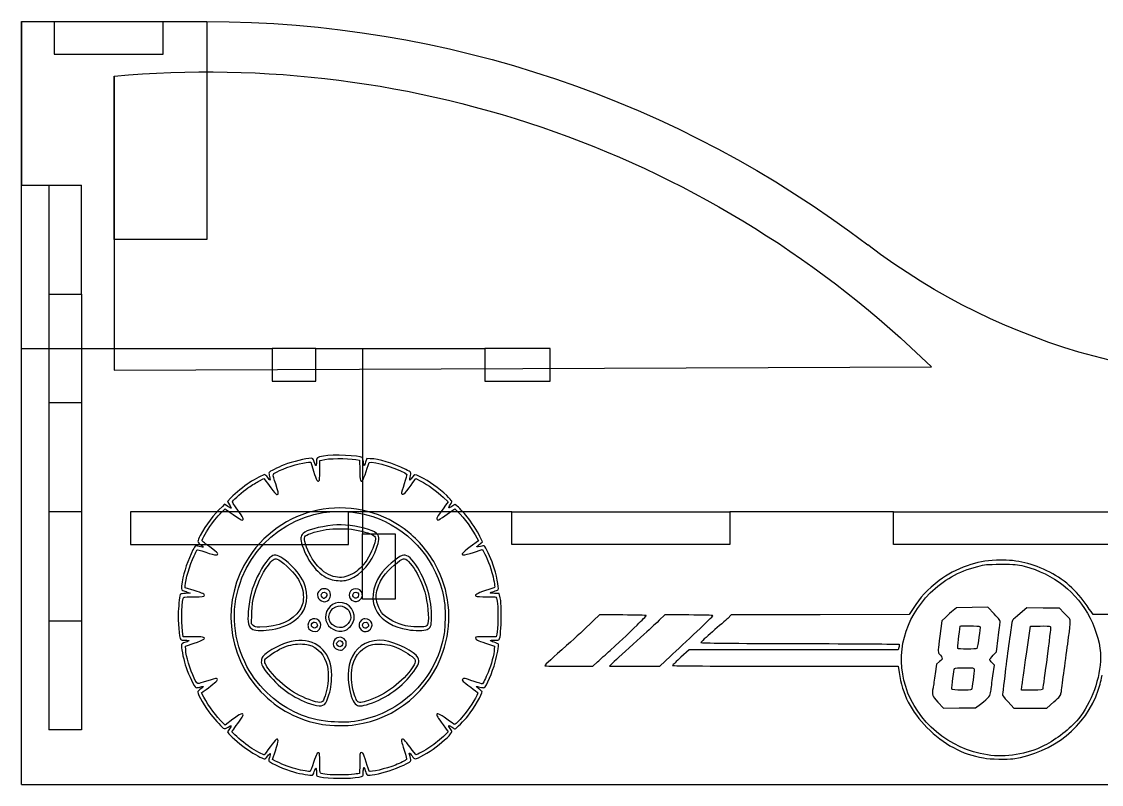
# Model space of a CAD drawing. Header units: millimetres. Extents: x -313 to 410, y -254 to 191.
# Drawn here: x -18.5 to 80.6, y -253.6 to -183.6 of the extents above; entities that cross this region are included whole.
import ezdxf

# ---------------------------------------------------------------- set-up
doc = ezdxf.new("R2010")
doc.units = ezdxf.units.MM
doc.header["$MEASUREMENT"] = 0
doc.layers.add('CamaLista v1_Sketch1', color=7, linetype='Continuous')

msp = doc.modelspace()

# ---------------------------------------------------------------- linework, layer by layer
at = {"layer": 'CamaLista v1_Sketch1'}
for p, q in [((-18.53, -253.609), (-18.53, -183.62, -1.222)), ((-18.53, -183.62, -1.222), (-1.53, -183.62, -1.222)), ((-18.53, -183.62, -1.222), (-15.53, -183.62, -1.222)), ((-18.53, -183.62, -1.222), (-18.53, -198.617, -0.96)), ((-15.53, -183.62, -1.222), (-15.53, -186.619, -1.169)), ((-5.53, -186.619, -1.169), (-5.53, -183.62, -1.222)), ((-1.53, -183.62, -1.222), (-1.53, -203.617, -0.873)), ((-15.53, -186.619, -1.169), (-5.53, -186.619, -1.169)), ((-10.03, -188.619, -1.134), (-10.03, -215.615, -0.663)), ((-10.03, -203.617, -0.873), (-10.03, -188.619, -1.134)), ((-18.53, -198.617, -0.96), (-16.03, -198.617, -0.96)), ((-16.03, -198.617, -0.96), (-16.03, -208.616, -0.785)), ((-16.03, -198.617, -0.96), (-13.03, -198.617, -0.96)), ((-13.03, -208.616, -0.785), (-13.03, -198.617, -0.96)), ((-1.53, -203.617, -0.873), (-10.03, -203.617, -0.873)), ((-16.03, -208.616, -0.785), (-16.03, -218.614, -0.611)), ((-16.03, -208.616, -0.785), (-13.03, -208.616, -0.785)), ((-13.03, -208.616, -0.785), (-13.03, -218.614, -0.611)), ((-18.53, -253.609), (-18.53, -213.609)), ((-18.53, -213.609), (1.47, -213.609)), ((1.47, -213.609), (4.47, -213.609)), ((8.47, -213.609), (4.47, -213.609)), ((4.47, -213.609), (4.47, -216.609)), ((8.47, -213.609), (12.745, -213.609)), ((8.47, -213.609), (23.982, -213.609)), ((8.47, -216.609), (8.47, -213.609)), ((12.745, -213.609), (12.745, -230.609)), ((23.982, -213.609), (23.982, -216.609)), ((29.982, -213.609), (23.982, -213.609)), ((29.982, -216.609), (29.982, -213.609)), ((-10.03, -215.615, -0.663), (64.97, -215.306, -0.669)), ((4.47, -216.609), (8.47, -216.609)), ((23.982, -216.609), (29.982, -216.609)), ((-16.03, -218.614, -0.611), (-16.03, -228.613, -0.436)), ((-13.03, -218.614, -0.611), (-16.03, -218.614, -0.611)), ((-13.03, -218.614, -0.611), (-13.03, -228.613, -0.436)), ((8.832, -223.902), (9.023, -223.846)), ((8.832, -224.795), (8.832, -223.902)), ((12.135, -223.809), (12.471, -223.871)), ((12.471, -223.871), (12.497, -224.785)), ((13.142, -223.716), (13.039, -224.037)), ((13.462, -223.727), (13.142, -223.716)), ((7.784, -224.052), (8, -224.052)), ((8, -224.052), (8.264, -224.878)), ((3.189, -225.817), (3.69, -225.539)), ((3.69, -225.539), (3.809, -225.688)), ((17.561, -225.652), (17.638, -225.528)), ((17.638, -225.528), (18.097, -225.776)), ((0.681, -227.32), (0.35, -227.66)), ((0.35, -227.66), (0.541, -227.949)), ((20.147, -227.252), (20.611, -227.691)), ((20.611, -227.691), (20.384, -228.001)), ((-13.03, -228.613, -0.436), (-16.03, -228.613, -0.436)), ((-16.03, -228.613, -0.436), (-16.03, -238.611, -0.262)), ((-13.03, -228.613, -0.436), (-13.03, -238.611, -0.262)), ((11.47, -228.613, -0.436), (-8.53, -228.613, -0.436)), ((-8.53, -228.613, -0.436), (-8.53, -231.612, -0.384)), ((0.097, -227.908), (-0.109, -228.109)), ((0.397, -228.099), (0.097, -227.908)), ((11.47, -231.612, -0.384), (11.47, -228.613, -0.436)), ((26.47, -228.613, -0.436), (11.47, -228.613, -0.436)), ((21.231, -227.924), (20.952, -228.104)), ((21.03, -228.455), (21.226, -228.321)), ((21.226, -228.321), (21.484, -228.574)), ((21.365, -228.022), (21.231, -227.924)), ((26.47, -228.613, -0.436), (46.47, -228.613, -0.436)), ((26.47, -231.612, -0.384), (26.47, -228.613, -0.436)), ((61.47, -228.613, -0.436), (46.47, -228.613, -0.436)), ((46.47, -228.613, -0.436), (46.47, -231.612, -0.384)), ((61.47, -231.612, -0.384), (61.47, -228.613, -0.436)), ((61.47, -228.613, -0.436), (81.47, -228.613, -0.436)), ((12.745, -230.609), (15.745, -230.609)), ((12.745, -236.609), (12.745, -230.609)), ((15.745, -230.609), (15.745, -236.609)), ((23.771, -231.341), (23.533, -230.861)), ((-8.53, -231.612, -0.384), (11.47, -231.612, -0.384)), ((23.383, -231.263), (22.635, -231.816)), ((23.249, -231), (23.383, -231.263)), ((23.616, -231.48), (23.771, -231.341)), ((46.47, -231.612, -0.384), (26.47, -231.612, -0.384)), ((81.47, -231.612, -0.384), (61.47, -231.612, -0.384)), ((22.95, -232.322), (23.724, -232.064)), ((23.724, -232.064), (23.812, -232.177)), ((-3.506, -235.558), (-3.506, -235.378)), ((-2.685, -235.816), (-3.506, -235.558)), ((-3.067, -236.054), (-3.49, -236.08)), ((-3.325, -235.956), (-3.067, -236.054)), ((15.745, -236.609), (12.745, -236.609)), ((25.293, -236.08), (24.88, -236.08)), ((25.386, -236.482), (25.293, -236.08)), ((63.273, -237.475), (62.931, -238.03)), ((67.25, -237.411), (66.944, -237.66)), ((68.701, -237.375), (67.25, -237.411)), ((70.145, -237.347), (68.701, -237.375)), ((70.729, -237.973), (70.145, -237.347)), ((73.717, -237.418), (73.098, -237.93)), ((75.211, -237.425), (73.717, -237.418)), ((76.705, -237.432), (75.211, -237.425)), ((77.118, -237.866), (76.705, -237.432)), ((-16.03, -238.611, -0.262), (-16.03, -248.61, -0.087)), ((-16.03, -238.611, -0.262), (-13.03, -238.611, -0.262)), ((-13.03, -238.611, -0.262), (-13.03, -248.61, -0.087)), ((2.57, -238.862), (2.601, -237.948)), ((34.508, -238.065), (33.961, -238.585)), ((36.65, -238.065), (34.508, -238.065)), ((40.499, -238.065), (39.987, -238.549)), ((42.704, -238.065), (40.499, -238.065)), ((46.589, -238.065), (46.262, -238.379)), ((54.756, -238.051), (46.589, -238.065)), ((62.931, -238.03), (54.756, -238.051)), ((65.912, -238.599), (65.727, -240.022)), ((66.275, -238.258), (65.912, -238.599)), ((-3.697, -240.054), (-3.769, -239.554)), ((2.73, -239.017), (2.57, -238.862)), ((73.674, -241.658), (74.044, -239.097)), ((74.044, -239.097), (74.926, -239.076)), ((-2.814, -240.054), (-3.697, -240.054)), ((-3.48, -240.917), (-2.695, -240.653)), ((24.039, -240.648), (24.86, -240.917)), ((25.03, -240.054), (24.163, -240.054)), ((25.092, -239.812), (25.03, -240.054)), ((70.928, -241.445), (71.084, -240.164)), ((-3.47, -241.268), (-3.48, -240.917)), ((24.86, -240.917), (24.849, -241.195)), ((42.74, -241.267), (41.972, -241.95)), ((52.323, -241.267), (42.74, -241.267)), ((61.907, -241.267), (52.323, -241.267)), ((61.971, -241.039), (61.907, -241.267)), ((70.615, -241.765), (70.928, -241.445)), ((31.677, -242.761), (33.882, -242.761)), ((33.882, -242.761), (34.331, -242.356)), ((35.633, -242.541), (35.419, -242.761)), ((35.419, -242.761), (37.731, -242.761)), ((37.731, -242.761), (40.036, -242.761)), ((40.036, -242.761), (41.004, -241.85)), ((51.555, -242.761), (61.899, -242.761)), ((61.899, -242.761), (61.985, -243.352)), ((65.414, -242.583), (65.293, -243.473)), ((65.706, -242.327), (65.414, -242.583)), ((70.736, -242.661), (70.522, -242.441)), ((70.601, -243.65), (70.736, -242.661)), ((73.219, -244.967), (73.261, -244.597)), ((-2.019, -245.211), (-1.875, -245.098)), ((-1.802, -245.614), (-2.019, -245.211)), ((74.179, -244.967), (73.219, -244.967)), ((65.549, -246.055), (66.054, -246.603)), ((66.054, -246.603), (67.52, -246.596)), ((67.52, -246.596), (68.993, -246.596)), ((68.993, -246.596), (69.455, -246.24)), ((71.988, -246.034), (72.536, -246.603)), ((72.536, -246.603), (74.037, -246.603)), ((74.037, -246.603), (75.538, -246.603)), ((75.538, -246.603), (76.178, -246.048)), ((0.846, -247.638), (0.139, -248.159)), ((-13.03, -248.61, -0.087), (-16.03, -248.61, -0.087)), ((0.139, -248.159), (-0.063, -247.963)), ((0.546, -248.515), (0.361, -248.784)), ((0.758, -248.778), (0.934, -248.536)), ((20.374, -248.458), (20.611, -248.784)), ((0.361, -248.784), (0.495, -248.964)), ((0.913, -248.938), (0.758, -248.778)), ((20.611, -248.784), (20.358, -249.026)), ((4.506, -251.313), (4.764, -250.523)), ((4.774, -251.463), (4.506, -251.313)), ((-18.53, -253.609), (161.47, -253.609))]:
    msp.add_line(p, q, dxfattribs=at)
at = {"layer": 'CamaLista v1_Sketch1', "extrusion": (-1.2e-15, -0.017452, -0.999848)}
for centre, radius, start, end in [((-1.53, 283.57, 4.426), 100, 270, 307.3345), ((-1.452, 283.182, 4.426), 95, 264.81941, 314.36059), ((95.505, 156.353, 4.426), 60, 82.82675, 127.3345)]:
    msp.add_arc(centre, radius, start, end, dxfattribs=at)
at = {"layer": 'CamaLista v1_Sketch1'}
for points in [[(8.042, -223.691), (7.567, -223.691), (6.328, -223.99), (5.574, -224.289)], [(8.326, -224.026), (8.207, -223.711), (8.191, -223.691), (8.042, -223.691)], [(9.167, -223.479), (8.573, -223.572), (8.522, -223.618), (8.522, -224.026)], [(9.023, -223.846), (9.616, -223.68), (11.32, -223.66), (12.135, -223.809)], [(12.729, -223.608), (12.476, -223.422), (10.065, -223.334), (9.167, -223.479)], [(12.842, -224.016), (12.822, -223.789), (12.781, -223.644), (12.729, -223.608)], [(16.719, -224.708), (15.496, -224.114), (14.278, -223.747), (13.462, -223.727)], [(5.574, -224.289), (4.939, -224.537), (4.201, -224.909), (4.175, -224.991)], [(4.79, -226.045), (4.459, -225.048), (4.433, -225.152), (5.141, -224.821)], [(5.141, -224.821), (5.936, -224.455), (7.319, -224.052), (7.784, -224.052)], [(8.264, -224.878), (8.542, -225.735), (8.62, -225.869), (8.754, -225.755)], [(8.481, -224.362), (8.46, -224.362), (8.388, -224.212), (8.326, -224.026)], [(8.522, -224.026), (8.522, -224.212), (8.506, -224.362), (8.481, -224.362)], [(8.754, -225.755), (8.816, -225.704), (8.832, -225.528), (8.832, -224.795)], [(12.497, -224.785), (12.522, -225.766), (12.559, -225.905), (12.75, -225.735)], [(12.75, -225.735), (12.806, -225.683), (12.951, -225.317), (13.09, -224.888)], [(12.904, -224.362), (12.889, -224.362), (12.858, -224.207), (12.842, -224.016)], [(13.039, -224.037), (12.982, -224.217), (12.92, -224.362), (12.904, -224.362)], [(13.09, -224.888), (13.224, -224.47), (13.354, -224.104), (13.379, -224.073)], [(13.379, -224.073), (13.565, -223.846), (16.688, -224.837), (16.817, -225.167)], [(17.122, -225.435), (17.246, -224.961), (17.251, -224.966), (16.719, -224.708)], [(2.234, -226.411), (2.482, -226.236), (2.911, -225.967), (3.189, -225.817)], [(3.762, -225.188), (3.638, -225.188), (2.942, -225.554), (2.353, -225.936)], [(4.057, -225.451), (3.933, -225.281), (3.829, -225.188), (3.762, -225.188)], [(3.809, -225.688), (3.876, -225.766), (4.124, -226.091), (4.356, -226.411)], [(4.268, -225.688), (4.253, -225.704), (4.16, -225.595), (4.057, -225.451)], [(4.175, -224.991), (4.16, -225.028), (4.18, -225.198), (4.222, -225.363)], [(4.222, -225.363), (4.258, -225.528), (4.279, -225.678), (4.268, -225.688)], [(16.817, -225.167), (16.828, -225.198), (16.719, -225.59), (16.575, -226.034)], [(17.029, -226.385), (17.277, -226.05), (17.514, -225.719), (17.561, -225.652)], [(17.091, -225.704), (17.07, -225.704), (17.081, -225.58), (17.122, -225.435)], [(17.282, -225.487), (17.199, -225.606), (17.117, -225.704), (17.091, -225.704)], [(18.041, -225.379), (17.545, -225.136), (17.519, -225.141), (17.282, -225.487)], [(20.482, -227.113), (19.765, -226.427), (18.877, -225.792), (18.041, -225.379)], [(18.097, -225.776), (18.753, -226.122), (19.61, -226.741), (20.147, -227.252)], [(2.353, -225.936), (1.863, -226.251), (1.145, -226.85), (0.681, -227.32)], [(0.841, -227.624), (0.949, -227.459), (1.785, -226.731), (2.234, -226.411)], [(4.356, -226.411), (4.588, -226.731), (4.81, -227.005), (4.852, -227.02)], [(5.001, -226.974), (5.063, -226.912), (5.037, -226.788), (4.79, -226.045)], [(16.575, -226.034), (16.425, -226.478), (16.322, -226.876), (16.337, -226.917)], [(16.471, -226.994), (16.544, -226.994), (16.709, -226.819), (17.029, -226.385)], [(1.3, -228.435), (0.861, -227.831), (0.789, -227.702), (0.841, -227.624)], [(4.852, -227.02), (4.893, -227.036), (4.96, -227.015), (5.001, -226.974)], [(16.337, -226.917), (16.353, -226.958), (16.415, -226.994), (16.471, -226.994)], [(20.937, -227.619), (20.921, -227.567), (20.715, -227.34), (20.482, -227.113)], [(20.808, -227.949), (20.911, -227.8), (20.957, -227.681), (20.937, -227.619)], [(-0.109, -228.109), (-0.971, -228.935), (-1.575, -229.73), (-2.138, -230.778)], [(-0.914, -229.472), (-0.667, -229.142), (0.082, -228.337), (0.139, -228.337)], [(0.139, -228.337), (0.159, -228.337), (0.495, -228.569), (0.887, -228.858)], [(0.717, -228.264), (0.701, -228.275), (0.562, -228.197), (0.397, -228.099)], [(0.541, -227.949), (0.65, -228.109), (0.727, -228.254), (0.717, -228.264)], [(0.887, -228.858), (1.29, -229.147), (1.646, -229.369), (1.698, -229.359)], [(1.698, -229.359), (1.889, -229.322), (1.811, -229.142), (1.3, -228.435)], [(1.687, -234.66), (3.607, -229.895), (8.857, -227.438), (13.705, -229.039)], [(17.013, -230.505), (12.388, -226.736), (5.59, -227.784), (2.312, -232.776)], [(20.384, -228.001), (19.662, -228.971), (19.564, -229.121), (19.579, -229.23)], [(20.297, -228.982), (20.591, -228.765), (20.921, -228.533), (21.03, -228.455)], [(20.663, -228.233), (20.653, -228.207), (20.72, -228.078), (20.808, -227.949)], [(20.952, -228.104), (20.802, -228.202), (20.673, -228.264), (20.663, -228.233)], [(22.361, -229.059), (22.052, -228.682), (21.541, -228.146), (21.365, -228.022)], [(21.484, -228.574), (22.067, -229.142), (22.857, -230.226), (23.249, -231)], [(-1.973, -231.186), (-1.844, -230.85), (-1.353, -230.061), (-0.914, -229.472)], [(10.045, -229.828), (8.723, -229.973), (7.618, -230.277), (7.314, -230.582)], [(13.312, -230.221), (12.275, -229.89), (10.943, -229.73), (10.045, -229.828)], [(13.705, -229.039), (16.828, -230.066), (19.269, -232.693), (20.08, -235.899)], [(19.579, -229.23), (19.589, -229.292), (19.631, -229.348), (19.677, -229.359)], [(19.677, -229.359), (19.718, -229.364), (19.997, -229.199), (20.297, -228.982)], [(23.533, -230.861), (23.275, -230.334), (22.738, -229.513), (22.361, -229.059)], [(-2.138, -230.778), (-2.422, -231.31), (-2.417, -231.392), (-2.091, -231.614)], [(7.314, -230.582), (7.045, -230.845), (7.03, -231.062), (7.231, -231.676)], [(7.52, -231.547), (7.319, -230.907), (7.376, -230.794), (8.016, -230.577)], [(8.016, -230.577), (8.842, -230.293), (9.425, -230.19), (10.38, -230.159)], [(10.38, -230.159), (11.428, -230.128), (12.12, -230.205), (12.966, -230.458)], [(12.966, -230.458), (13.777, -230.696), (13.937, -230.804), (13.942, -231.103)], [(14.148, -230.721), (14.014, -230.505), (13.803, -230.376), (13.312, -230.221)], [(13.87, -232.363), (14.278, -231.434), (14.345, -231.041), (14.148, -230.721)], [(19.672, -233.886), (19.047, -232.595), (18.097, -231.392), (17.013, -230.505)], [(-2.561, -231.713), (-2.597, -231.728), (-2.706, -231.898), (-2.804, -232.095)], [(-2.241, -231.769), (-2.381, -231.723), (-2.525, -231.702), (-2.561, -231.713)], [(-2.091, -231.614), (-1.73, -231.852), (-1.782, -231.909), (-2.241, -231.769)], [(-1.255, -231.826), (-1.839, -231.398), (-1.999, -231.258), (-1.973, -231.186)], [(-0.693, -232.559), (-0.383, -232.528), (-0.481, -232.399), (-1.255, -231.826)], [(7.231, -231.676), (7.747, -233.246), (8.728, -234.423), (9.823, -234.784)], [(10.267, -234.577), (9.105, -234.34), (8.026, -233.148), (7.52, -231.547)], [(13.942, -231.103), (13.942, -231.454), (13.56, -232.373), (13.137, -233.024)], [(22.635, -231.816), (21.871, -232.378), (21.757, -232.523), (22.046, -232.559)], [(23.569, -231.774), (23.223, -231.852), (23.156, -231.831), (23.337, -231.707)], [(23.337, -231.707), (23.409, -231.656), (23.533, -231.558), (23.616, -231.48)], [(23.931, -231.723), (23.9, -231.713), (23.734, -231.733), (23.569, -231.774)], [(24.726, -233.411), (24.529, -232.848), (24.018, -231.759), (23.931, -231.723)], [(-2.804, -232.095), (-3.274, -233.024), (-3.63, -234.087), (-3.79, -235.016)], [(-3.506, -235.378), (-3.506, -234.882), (-3.083, -233.437), (-2.706, -232.647)], [(-2.706, -232.647), (-2.582, -232.394), (-2.463, -232.151), (-2.437, -232.12)], [(-2.437, -232.12), (-2.401, -232.069), (-2.21, -232.115), (-1.617, -232.311)], [(-1.617, -232.311), (-1.193, -232.456), (-0.78, -232.564), (-0.693, -232.559)], [(2.312, -232.776), (-0.228, -236.647), (0.237, -241.753), (3.437, -245.108)], [(4.526, -232.621), (4.191, -232.729), (3.592, -233.545), (3.102, -234.557)], [(5.92, -233.251), (5.172, -232.626), (4.888, -232.497), (4.526, -232.621)], [(11.18, -234.892), (12.249, -234.665), (13.286, -233.69), (13.87, -232.363)], [(16.378, -232.611), (15.955, -232.74), (14.835, -233.726), (14.407, -234.35)], [(17.638, -233.478), (17.106, -232.693), (16.802, -232.487), (16.378, -232.611)], [(22.046, -232.559), (22.119, -232.569), (22.527, -232.461), (22.95, -232.322)], [(23.812, -232.177), (24.018, -232.43), (24.39, -233.333), (24.622, -234.154)], [(2.756, -236.493), (3.029, -235.352), (3.494, -234.314), (4.113, -233.483)], [(4.113, -233.483), (4.475, -232.988), (4.666, -232.859), (4.914, -232.931)], [(4.914, -232.931), (5.275, -233.034), (6.312, -233.994), (6.731, -234.608)], [(7.355, -235.068), (7.076, -234.438), (6.555, -233.772), (5.92, -233.251)], [(13.137, -233.024), (12.76, -233.602), (12.311, -234.041), (11.846, -234.283)], [(14.499, -234.794), (14.861, -234.19), (15.842, -233.235), (16.409, -232.936)], [(16.409, -232.936), (16.673, -232.797), (16.967, -233.039), (17.494, -233.813)], [(17.494, -233.813), (17.824, -234.304), (18.288, -235.326), (18.469, -235.951)], [(19.094, -238.346), (19.14, -236.663), (18.619, -234.903), (17.638, -233.478)], [(25.195, -235.744), (25.304, -235.615), (25.04, -234.314), (24.726, -233.411)], [(64.859, -236.045), (66.033, -234.864), (67.442, -234.074), (69.206, -233.605)], [(68.224, -233.555), (67.264, -233.889), (66.424, -234.33), (65.684, -234.892)], [(70.928, -233.043), (69.846, -233.092), (69.213, -233.213), (68.224, -233.555)], [(69.206, -233.605), (69.861, -233.427), (70.031, -233.413), (71.341, -233.413)], [(75.538, -234.003), (73.952, -233.249), (72.571, -232.964), (70.928, -233.043)], [(71.341, -233.413), (72.65, -233.405), (72.82, -233.42), (73.482, -233.598)], [(73.482, -233.598), (76.193, -234.302), (78.299, -235.96), (79.515, -238.343)], [(1.945, -242.377), (0.779, -239.946), (0.686, -237.148), (1.687, -234.66)], [(3.102, -234.557), (2.596, -235.605), (2.363, -236.487), (2.271, -237.742)], [(6.731, -234.608), (7.113, -235.176), (7.288, -235.651), (7.319, -236.235)], [(9.823, -234.784), (10.194, -234.908), (10.865, -234.965), (11.18, -234.892)], [(11.846, -234.283), (11.232, -234.608), (10.798, -234.686), (10.267, -234.577)], [(14.407, -234.35), (13.601, -235.522), (13.488, -236.828), (14.102, -237.814)], [(14.014, -236.204), (14.061, -235.785), (14.267, -235.187), (14.499, -234.794)], [(20.136, -241.474), (20.999, -238.97), (20.833, -236.276), (19.672, -233.886)], [(24.622, -234.154), (24.767, -234.639), (24.922, -235.496), (24.88, -235.532)], [(79.252, -237.233), (78.334, -235.839), (77.032, -234.707), (75.538, -234.003)], [(-3.79, -235.016), (-3.903, -235.672), (-3.893, -235.749), (-3.728, -235.811)], [(-3.728, -235.811), (-3.645, -235.837), (-3.47, -235.904), (-3.325, -235.956)], [(-1.771, -236.312), (-1.715, -236.162), (-1.869, -236.08), (-2.685, -235.816)], [(6.86, -238.294), (7.691, -237.479), (7.882, -236.255), (7.355, -235.068)], [(9.244, -235.667), (9.007, -235.667), (8.955, -235.687), (8.801, -235.842)], [(9.663, -235.816), (9.534, -235.687), (9.472, -235.667), (9.244, -235.667)], [(9.544, -236.751), (9.859, -236.56), (9.916, -236.074), (9.663, -235.816)], [(12.135, -235.667), (11.841, -235.667), (11.655, -235.796), (11.567, -236.054)], [(12.708, -236.08), (12.626, -235.801), (12.44, -235.667), (12.135, -235.667)], [(24.039, -235.827), (23.218, -236.105), (23.012, -236.229), (23.182, -236.338)], [(24.88, -235.532), (24.87, -235.543), (24.488, -235.672), (24.039, -235.827)], [(24.808, -235.904), (24.989, -235.853), (25.164, -235.78), (25.195, -235.744)], [(65.684, -234.892), (64.596, -235.718), (63.906, -236.458), (63.273, -237.475)], [(-3.945, -236.142), (-4.001, -236.198), (-4.12, -237.076), (-4.156, -237.747)], [(-3.49, -236.08), (-3.723, -236.095), (-3.924, -236.121), (-3.945, -236.142)], [(-3.769, -239.554), (-3.903, -238.599), (-3.826, -236.544), (-3.645, -236.431)], [(-3.645, -236.431), (-3.614, -236.41), (-3.181, -236.389), (-2.69, -236.389)], [(-2.69, -236.389), (-1.942, -236.389), (-1.792, -236.379), (-1.771, -236.312)], [(2.601, -237.948), (2.622, -237.226), (2.658, -236.921), (2.756, -236.493)], [(7.319, -236.235), (7.355, -236.818), (7.267, -237.184), (6.999, -237.602)], [(8.801, -235.842), (8.661, -235.982), (8.625, -236.059), (8.625, -236.224)], [(8.625, -236.224), (8.625, -236.456), (8.759, -236.658), (8.986, -236.777)], [(8.992, -236.348), (8.899, -236.178), (9.038, -235.976), (9.244, -235.976)], [(8.986, -236.777), (9.188, -236.88), (9.343, -236.875), (9.544, -236.751)], [(9.11, -236.503), (9.079, -236.482), (9.028, -236.415), (8.992, -236.348)], [(9.399, -236.441), (9.291, -236.549), (9.203, -236.57), (9.11, -236.503)], [(9.244, -235.976), (9.492, -235.976), (9.585, -236.255), (9.399, -236.441)], [(11.567, -236.054), (11.402, -236.56), (11.924, -237.009), (12.393, -236.766)], [(11.934, -236.41), (11.836, -236.281), (11.836, -236.178), (11.944, -236.044)], [(12.28, -236.462), (12.12, -236.575), (12.058, -236.565), (11.934, -236.41)], [(11.944, -236.044), (12.006, -235.961), (12.249, -235.956), (12.331, -236.038)], [(12.331, -236.038), (12.435, -236.142), (12.404, -236.374), (12.28, -236.462)], [(12.393, -236.766), (12.502, -236.709), (12.61, -236.596), (12.672, -236.477)], [(12.672, -236.477), (12.755, -236.307), (12.76, -236.245), (12.708, -236.08)], [(14.654, -238.01), (14.231, -237.561), (13.947, -236.761), (14.014, -236.204)], [(18.469, -235.951), (18.727, -236.869), (18.877, -238.434), (18.748, -238.831)], [(20.08, -235.899), (20.297, -236.777), (20.358, -237.375), (20.327, -238.475)], [(23.182, -236.338), (23.223, -236.364), (23.657, -236.389), (24.142, -236.389)], [(24.142, -236.389), (25.164, -236.389), (25.04, -236.307), (25.149, -237.05)], [(24.473, -236.038), (24.473, -236.018), (24.622, -235.956), (24.808, -235.904)], [(24.88, -236.08), (24.658, -236.08), (24.473, -236.064), (24.473, -236.038)], [(25.479, -238.119), (25.479, -237.102), (25.464, -236.808), (25.386, -236.482)], [(62.597, -244.632), (61.643, -241.573), (62.469, -238.45), (64.859, -236.045)], [(-4.156, -237.747), (-4.203, -238.625), (-4.069, -240.184), (-3.929, -240.323)], [(2.271, -237.742), (2.188, -238.8), (2.291, -239.192), (2.694, -239.394)], [(6.999, -237.602), (6.359, -238.609), (5.105, -239.146), (3.344, -239.172)], [(10.551, -236.921), (9.761, -237.004), (9.188, -237.824), (9.394, -238.568)], [(10.23, -239.125), (9.451, -238.733), (9.492, -237.68), (10.303, -237.313)], [(10.303, -237.313), (10.581, -237.184), (10.829, -237.189), (11.103, -237.334)], [(11.877, -238.779), (12.306, -237.881), (11.547, -236.818), (10.551, -236.921)], [(11.103, -237.334), (11.536, -237.556), (11.743, -237.979), (11.65, -238.47)], [(25.149, -237.05), (25.221, -237.561), (25.18, -239.435), (25.092, -239.812)], [(66.944, -237.66), (66.78, -237.795), (66.481, -238.065), (66.275, -238.258)], [(79.807, -238.009), (79.764, -237.98), (79.515, -237.632), (79.252, -237.233)], [(4.459, -239.404), (5.388, -239.259), (6.312, -238.836), (6.86, -238.294)], [(8.862, -238.723), (8.584, -238.186), (7.747, -238.382), (7.747, -238.986)], [(8.145, -238.805), (8.259, -238.676), (8.45, -238.687), (8.542, -238.826)], [(8.61, -239.538), (8.868, -239.435), (9.002, -238.996), (8.862, -238.723)], [(9.394, -238.568), (9.601, -239.296), (10.37, -239.703), (11.134, -239.481)], [(11.65, -238.47), (11.609, -238.681), (11.294, -239.063), (11.082, -239.156)], [(11.134, -239.481), (11.371, -239.414), (11.743, -239.058), (11.877, -238.779)], [(12.62, -238.578), (12.471, -238.728), (12.445, -238.79), (12.445, -238.996)], [(12.982, -238.403), (12.837, -238.403), (12.755, -238.444), (12.62, -238.578)], [(12.837, -239.198), (12.646, -239.007), (12.832, -238.666), (13.09, -238.733)], [(13.328, -239.502), (13.87, -239.167), (13.627, -238.403), (12.982, -238.403)], [(13.09, -238.733), (13.163, -238.754), (13.25, -238.821), (13.281, -238.893)], [(14.102, -237.814), (14.608, -238.619), (15.594, -239.182), (16.905, -239.409)], [(16.704, -239.048), (15.914, -238.883), (15.078, -238.459), (14.654, -238.01)], [(18.681, -239.399), (19.011, -239.239), (19.078, -239.074), (19.094, -238.346)], [(20.327, -238.475), (20.312, -239.265), (20.276, -239.647), (20.193, -240.075)], [(25.299, -240.313), (25.412, -240.132), (25.479, -239.285), (25.479, -238.119)], [(33.961, -238.585), (33.007, -239.496), (32.516, -239.944), (31.463, -240.876)], [(38.791, -238.122), (38.791, -238.087), (37.824, -238.065), (36.65, -238.065)], [(37.952, -238.997), (38.414, -238.542), (38.791, -238.151), (38.791, -238.122)], [(39.987, -238.549), (39.702, -238.813), (39.439, -239.062), (39.396, -239.104)], [(44.91, -238.13), (44.91, -238.094), (43.985, -238.065), (42.704, -238.065)], [(43.437, -239.574), (44.248, -238.813), (44.91, -238.165), (44.91, -238.13)], [(46.262, -238.379), (46.084, -238.542), (45.458, -239.097), (44.874, -239.602)], [(71.276, -238.741), (71.305, -238.628), (71.163, -238.435), (70.729, -237.973)], [(71.084, -240.164), (71.17, -239.46), (71.255, -238.82), (71.276, -238.741)], [(72.415, -238.499), (72.386, -238.528), (72.315, -238.869), (72.265, -239.254)], [(73.098, -237.93), (72.756, -238.215), (72.45, -238.471), (72.415, -238.499)], [(77.63, -238.4), (77.573, -238.343), (77.345, -238.101), (77.118, -237.866)], [(77.466, -240.748), (77.722, -238.855), (77.744, -238.521), (77.63, -238.4)], [(79.515, -238.343), (80.127, -239.538), (80.483, -240.883), (80.483, -241.943)], [(92.044, -238.058), (85.349, -238.065), (79.842, -238.037), (79.807, -238.009)], [(2.694, -239.394), (2.911, -239.507), (3.773, -239.512), (4.459, -239.404)], [(3.344, -239.172), (2.9, -239.177), (2.885, -239.172), (2.73, -239.017)], [(7.747, -238.986), (7.747, -239.105), (7.784, -239.259), (7.83, -239.321)], [(7.83, -239.321), (7.99, -239.554), (8.336, -239.647), (8.61, -239.538)], [(8.15, -239.192), (8.037, -239.089), (8.031, -238.929), (8.145, -238.805)], [(8.522, -239.177), (8.398, -239.301), (8.279, -239.306), (8.15, -239.192)], [(8.542, -238.826), (8.651, -238.981), (8.646, -239.053), (8.522, -239.177)], [(11.082, -239.156), (10.845, -239.259), (10.458, -239.244), (10.23, -239.125)], [(12.445, -238.996), (12.445, -239.203), (12.471, -239.265), (12.62, -239.414)], [(12.62, -239.414), (12.76, -239.554), (12.837, -239.59), (12.992, -239.59)], [(13.281, -238.893), (13.4, -239.161), (13.044, -239.409), (12.837, -239.198)], [(12.992, -239.59), (13.106, -239.59), (13.255, -239.549), (13.328, -239.502)], [(17.762, -239.156), (17.406, -239.146), (16.931, -239.094), (16.704, -239.048)], [(16.905, -239.409), (17.524, -239.512), (18.454, -239.512), (18.681, -239.399)], [(18.748, -238.831), (18.645, -239.141), (18.51, -239.182), (17.762, -239.156)], [(35.483, -241.31), (36.821, -240.093), (37.12, -239.816), (37.952, -238.997)], [(39.396, -239.104), (39.361, -239.147), (38.542, -239.887), (37.582, -240.748)], [(41.004, -241.85), (41.538, -241.352), (42.633, -240.328), (43.437, -239.574)], [(44.874, -239.602), (44.284, -240.1), (43.807, -240.548), (43.807, -240.591)], [(67.371, -241.146), (67.349, -241.103), (67.513, -239.659), (67.605, -239.083)], [(67.605, -239.083), (67.612, -239.033), (69.377, -239.069), (69.412, -239.118)], [(69.412, -239.118), (69.469, -239.211), (69.22, -240.968), (69.121, -241.146)], [(72.265, -239.254), (72.208, -239.638), (72.073, -240.669), (71.952, -241.552)], [(74.926, -239.076), (75.41, -239.069), (75.837, -239.083), (75.865, -239.111)], [(75.865, -239.111), (75.915, -239.161), (75.865, -239.616), (75.574, -241.872)], [(-3.929, -240.323), (-3.898, -240.354), (-3.707, -240.38), (-3.511, -240.385)], [(-3.444, -240.55), (-3.826, -240.669), (-3.867, -240.705), (-3.867, -240.917)], [(-3.511, -240.385), (-3.31, -240.385), (-3.145, -240.405), (-3.145, -240.426)], [(-3.145, -240.426), (-3.145, -240.447), (-3.279, -240.504), (-3.444, -240.55)], [(-1.823, -240.127), (-1.906, -240.07), (-2.122, -240.054), (-2.814, -240.054)], [(-2.695, -240.653), (-2.262, -240.509), (-1.869, -240.349), (-1.818, -240.297)], [(-1.818, -240.297), (-1.73, -240.209), (-1.73, -240.199), (-1.823, -240.127)], [(9.11, -241.247), (7.985, -240.029), (6.018, -240.122), (4.062, -241.484)], [(5.342, -241.113), (5.92, -240.844), (6.431, -240.726), (7.02, -240.726)], [(7.02, -240.726), (7.293, -240.726), (7.634, -240.756), (7.778, -240.798)], [(10.148, -240.416), (9.931, -240.839), (10.22, -241.293), (10.721, -241.293)], [(11.077, -240.266), (10.778, -240.008), (10.323, -240.08), (10.148, -240.416)], [(10.38, -240.7), (10.38, -240.596), (10.566, -240.416), (10.674, -240.416)], [(10.483, -240.88), (10.427, -240.824), (10.38, -240.741), (10.38, -240.7)], [(10.674, -240.416), (10.793, -240.416), (10.948, -240.571), (10.948, -240.689)], [(10.948, -240.689), (10.948, -240.824), (10.803, -240.984), (10.68, -240.984)], [(11.258, -240.684), (11.258, -240.452), (11.237, -240.411), (11.077, -240.266)], [(11.082, -241.118), (11.237, -240.963), (11.258, -240.911), (11.258, -240.684)], [(14.732, -240.416), (13.488, -240.256), (12.326, -240.829), (11.826, -241.851)], [(11.841, -242.703), (12.12, -241.66), (12.77, -240.978), (13.689, -240.777)], [(13.689, -240.777), (14.133, -240.679), (14.959, -240.736), (15.465, -240.901)], [(17.829, -241.98), (17.571, -241.433), (15.826, -240.555), (14.732, -240.416)], [(20.193, -240.075), (19.724, -242.388), (18.392, -244.52), (16.549, -245.919)], [(24.163, -240.054), (23.275, -240.054), (23.131, -240.07), (23.131, -240.178)], [(23.131, -240.178), (23.136, -240.323), (23.275, -240.395), (24.039, -240.648)], [(24.473, -240.411), (24.473, -240.39), (24.648, -240.375), (24.865, -240.375)], [(24.839, -240.566), (24.638, -240.498), (24.473, -240.431), (24.473, -240.411)], [(25.231, -240.762), (25.216, -240.715), (25.035, -240.627), (24.839, -240.566)], [(24.865, -240.375), (25.139, -240.375), (25.273, -240.359), (25.299, -240.313)], [(24.932, -242.403), (25.118, -241.727), (25.273, -240.87), (25.231, -240.762)], [(37.582, -240.748), (36.622, -241.609), (35.746, -242.42), (35.633, -242.541)], [(43.807, -240.591), (43.807, -240.641), (46.66, -240.669), (52.878, -240.684)], [(52.878, -240.684), (57.866, -240.698), (61.971, -240.726), (61.992, -240.755)], [(61.992, -240.755), (62.013, -240.783), (62.006, -240.911), (61.971, -241.039)], [(65.727, -240.022), (65.563, -241.281), (65.556, -241.459), (65.649, -241.587)], [(77.103, -243.437), (77.203, -242.654), (77.367, -241.445), (77.466, -240.748)], [(-3.867, -240.917), (-3.867, -241.226), (-3.619, -242.331), (-3.434, -242.878)], [(-2.685, -243.874), (-3.067, -243.095), (-3.449, -241.82), (-3.47, -241.268)], [(4.062, -241.484), (3.618, -241.794), (3.504, -241.939), (3.473, -242.264)], [(3.845, -242.099), (3.953, -241.928), (4.846, -241.34), (5.342, -241.113)], [(7.778, -240.798), (8.656, -241.03), (9.291, -241.742), (9.534, -242.765)], [(9.926, -243.58), (9.921, -242.605), (9.652, -241.83), (9.11, -241.247)], [(10.68, -240.984), (10.628, -240.984), (10.54, -240.937), (10.483, -240.88)], [(10.721, -241.293), (10.865, -241.293), (10.948, -241.252), (11.082, -241.118)], [(12.13, -248.128), (15.816, -247.591), (18.913, -245.015), (20.136, -241.474)], [(15.465, -240.901), (15.991, -241.071), (16.58, -241.371), (17.101, -241.737)], [(17.101, -241.737), (17.695, -242.155), (17.726, -242.295), (17.37, -242.826)], [(24.849, -241.195), (24.829, -241.67), (24.571, -242.63), (24.282, -243.332)], [(31.463, -240.876), (30.29, -241.914), (29.471, -242.669), (29.471, -242.726)], [(34.331, -242.356), (34.573, -242.135), (35.092, -241.665), (35.483, -241.31)], [(65.649, -241.587), (66.04, -242.121), (66.033, -242.043), (65.706, -242.327)], [(68.246, -241.196), (67.783, -241.196), (67.385, -241.175), (67.371, -241.146)], [(69.121, -241.146), (69.107, -241.175), (68.708, -241.196), (68.246, -241.196)], [(70.309, -242.156), (70.309, -242.121), (70.451, -241.943), (70.615, -241.765)], [(71.952, -241.552), (71.839, -242.434), (71.689, -243.601), (71.625, -244.148)], [(73.261, -244.597), (73.29, -244.39), (73.475, -243.067), (73.674, -241.658)], [(4, -245.201), (3.071, -244.303), (2.482, -243.498), (1.945, -242.377)], [(3.473, -242.264), (3.442, -242.605), (3.571, -242.863), (4.088, -243.482)], [(4.088, -242.966), (3.783, -242.548), (3.711, -242.295), (3.845, -242.099)], [(11.826, -241.851), (11.325, -242.873), (11.289, -244.107), (11.727, -245.5)], [(11.841, -244.726), (11.722, -244.236), (11.722, -243.147), (11.841, -242.703)], [(17.463, -243.239), (17.937, -242.605), (18.01, -242.352), (17.829, -241.98)], [(23.931, -244.731), (24.096, -244.669), (24.689, -243.286), (24.932, -242.403)], [(29.471, -242.726), (29.471, -242.747), (30.467, -242.761), (31.677, -242.761)], [(41.21, -242.697), (41.21, -242.733), (45.102, -242.761), (51.555, -242.761)], [(41.972, -241.95), (41.552, -242.32), (41.21, -242.654), (41.21, -242.697)], [(70.522, -242.441), (70.401, -242.32), (70.309, -242.192), (70.309, -242.156)], [(75.574, -241.872), (75.389, -243.352), (75.211, -244.661), (75.175, -244.81)], [(80.483, -241.943), (80.476, -243.835), (79.643, -246.141), (78.441, -247.599)], [(-3.434, -242.878), (-3.191, -243.565), (-2.659, -244.69), (-2.551, -244.731)], [(8.155, -245.939), (6.54, -245.408), (5.11, -244.365), (4.088, -242.966)], [(4.088, -243.482), (5.27, -244.907), (6.684, -245.862), (8.274, -246.306)], [(9.534, -242.765), (9.699, -243.472), (9.616, -244.54), (9.317, -245.48)], [(9.585, -245.681), (9.838, -244.922), (9.926, -244.391), (9.926, -243.58)], [(17.37, -242.826), (16.42, -244.22), (14.943, -245.34), (13.297, -245.913)], [(13.374, -246.218), (14.969, -245.691), (16.43, -244.628), (17.463, -243.239)], [(24.282, -243.332), (24.07, -243.849), (23.791, -244.391), (23.74, -244.391)], [(61.985, -243.352), (62.284, -245.315), (63.109, -246.944), (64.546, -248.396)], [(65.293, -243.473), (65.229, -243.963), (65.144, -244.533), (65.108, -244.746)], [(66.823, -244.874), (66.823, -244.668), (67.043, -243.017), (67.079, -242.967)], [(67.079, -242.967), (67.1, -242.932), (67.513, -242.903), (68.004, -242.903)], [(68.004, -242.903), (68.801, -242.903), (68.886, -242.918), (68.886, -243.031)], [(68.886, -243.031), (68.886, -243.28), (68.68, -244.831), (68.637, -244.895)], [(70.416, -245.045), (70.444, -244.824), (70.522, -244.198), (70.601, -243.65)], [(76.869, -245.18), (76.89, -245.002), (76.997, -244.22), (77.103, -243.437)], [(80.269, -244.952), (80.419, -244.511), (80.582, -243.892), (80.632, -243.579)], [(-1.549, -244.133), (-2.499, -244.437), (-2.396, -244.463), (-2.685, -243.874)], [(-2.551, -244.731), (-2.504, -244.752), (-2.339, -244.726), (-2.179, -244.68)], [(-2.179, -244.68), (-1.849, -244.587), (-1.771, -244.613), (-1.957, -244.752)], [(-1.875, -245.098), (-1.797, -245.036), (-1.472, -244.798), (-1.162, -244.566)], [(-0.636, -243.895), (-0.682, -243.88), (-1.09, -243.983), (-1.549, -244.133)], [(-1.162, -244.566), (-0.594, -244.153), (-0.45, -243.967), (-0.636, -243.895)], [(12.269, -245.965), (12.156, -245.841), (12.022, -245.459), (11.841, -244.726)], [(21.943, -243.952), (21.85, -244.06), (21.928, -244.138), (22.681, -244.685)], [(23.007, -244.163), (22.103, -243.864), (22.026, -243.849), (21.943, -243.952)], [(22.681, -244.685), (23.017, -244.933), (23.306, -245.16), (23.321, -245.196)], [(23.74, -244.391), (23.714, -244.391), (23.383, -244.287), (23.007, -244.163)], [(23.192, -244.623), (23.203, -244.607), (23.358, -244.633), (23.533, -244.68)], [(23.43, -244.829), (23.291, -244.726), (23.182, -244.633), (23.192, -244.623)], [(23.533, -244.68), (23.714, -244.726), (23.889, -244.747), (23.931, -244.731)], [(70.095, -250.907), (66.602, -250.381), (63.607, -247.869), (62.597, -244.632)], [(71.625, -244.148), (71.561, -244.696), (71.497, -245.216), (71.476, -245.301)], [(-1.957, -244.752), (-2.308, -245.015), (-2.37, -245.077), (-2.37, -245.144)], [(-2.37, -245.144), (-2.37, -245.356), (-1.673, -246.543), (-1.152, -247.209)], [(-0.063, -247.963), (-0.62, -247.431), (-1.369, -246.419), (-1.802, -245.614)], [(3.437, -245.108), (4.986, -246.734), (6.865, -247.73), (9.084, -248.102)], [(9.343, -247.818), (7.324, -247.539), (5.481, -246.636), (4, -245.201)], [(9.317, -245.48), (9.105, -246.151), (8.966, -246.202), (8.155, -245.939)], [(9.115, -246.352), (9.306, -246.275), (9.456, -246.058), (9.585, -245.681)], [(11.727, -245.5), (11.857, -245.913), (11.929, -246.053), (12.084, -246.208)], [(23.321, -245.196), (23.373, -245.34), (22.723, -246.43), (22.15, -247.142)], [(22.423, -247.333), (22.981, -246.641), (23.781, -245.258), (23.719, -245.093)], [(23.719, -245.093), (23.703, -245.046), (23.574, -244.927), (23.43, -244.829)], [(65.108, -244.746), (64.994, -245.436), (65.001, -245.465), (65.549, -246.055)], [(68.637, -244.895), (68.566, -245.009), (66.823, -244.988), (66.823, -244.874)], [(69.455, -246.24), (70.273, -245.607), (70.366, -245.493), (70.416, -245.045)], [(71.476, -245.301), (71.454, -245.429), (71.568, -245.593), (71.988, -246.034)], [(72.443, -251.256), (76.164, -250.694), (79.124, -248.31), (80.269, -244.952)], [(75.175, -244.81), (75.147, -244.959), (75.125, -244.967), (74.179, -244.967)], [(76.178, -246.048), (76.762, -245.543), (76.819, -245.465), (76.869, -245.18)], [(8.274, -246.306), (8.641, -246.409), (8.94, -246.424), (9.115, -246.352)], [(16.549, -245.919), (15.119, -246.997), (13.457, -247.669), (11.696, -247.87)], [(12.084, -246.208), (12.259, -246.388), (12.3, -246.404), (12.553, -246.404)], [(13.297, -245.913), (12.667, -246.13), (12.435, -246.146), (12.269, -245.965)], [(12.553, -246.404), (12.729, -246.399), (13.039, -246.332), (13.374, -246.218)], [(-1.152, -247.209), (-0.739, -247.741), (-0.068, -248.453), (0.051, -248.494)], [(1.801, -247.24), (1.759, -247.034), (1.558, -247.121), (0.846, -247.638)], [(1.465, -247.808), (1.656, -247.545), (1.811, -247.292), (1.801, -247.24)], [(20.477, -247.617), (19.801, -247.116), (19.569, -247.018), (19.569, -247.235)], [(19.569, -247.235), (19.569, -247.333), (19.734, -247.581), (20.374, -248.458)], [(21.21, -248.107), (21.174, -248.107), (20.844, -247.885), (20.477, -247.617)], [(22.15, -247.142), (21.757, -247.632), (21.298, -248.107), (21.21, -248.107)], [(21.246, -248.52), (21.319, -248.52), (22.108, -247.72), (22.423, -247.333)], [(78.441, -247.599), (77.694, -248.51), (76.456, -249.47), (75.296, -250.054)], [(0.051, -248.494), (0.113, -248.51), (0.252, -248.458), (0.412, -248.36)], [(0.412, -248.36), (0.557, -248.267), (0.691, -248.205), (0.701, -248.221)], [(0.701, -248.221), (0.717, -248.236), (0.644, -248.371), (0.546, -248.515)], [(0.934, -248.536), (1.032, -248.396), (1.269, -248.071), (1.465, -247.808)], [(9.084, -248.102), (9.843, -248.231), (11.34, -248.242), (12.13, -248.128)], [(11.696, -247.87), (11.237, -247.921), (9.859, -247.89), (9.343, -247.818)], [(20.808, -248.494), (20.57, -248.154), (20.622, -248.112), (20.973, -248.365)], [(20.962, -248.778), (20.962, -248.747), (20.89, -248.618), (20.808, -248.494)], [(20.973, -248.365), (21.086, -248.453), (21.21, -248.52), (21.246, -248.52)], [(64.546, -248.396), (66.047, -249.918), (67.805, -250.857), (69.733, -251.185)], [(0.495, -248.964), (0.732, -249.274), (1.661, -250.064), (2.25, -250.451)], [(2.425, -250.188), (1.997, -249.899), (1.202, -249.248), (0.913, -248.938)], [(5.001, -249.609), (4.965, -249.315), (4.821, -249.429), (4.284, -250.157)], [(4.764, -250.523), (4.903, -250.09), (5.012, -249.677), (5.001, -249.609)], [(16.368, -249.475), (16.286, -249.527), (16.306, -249.625), (16.58, -250.461)], [(17.112, -250.198), (16.637, -249.542), (16.492, -249.398), (16.368, -249.475)], [(20.358, -249.026), (19.858, -249.506), (19.419, -249.868), (18.944, -250.182)], [(19.517, -250.167), (20.24, -249.62), (20.962, -248.928), (20.962, -248.778)], [(2.25, -250.451), (2.833, -250.838), (3.566, -251.236), (3.742, -251.267)], [(3.737, -250.895), (3.7, -250.936), (2.885, -250.497), (2.425, -250.188)], [(4.284, -250.157), (3.995, -250.549), (3.747, -250.879), (3.737, -250.895)], [(16.58, -250.461), (16.776, -251.065), (16.828, -251.277), (16.781, -251.328)], [(17.669, -250.895), (17.638, -250.895), (17.385, -250.58), (17.112, -250.198)], [(17.586, -251.256), (17.829, -251.256), (18.815, -250.699), (19.517, -250.167)], [(18.944, -250.182), (18.448, -250.513), (17.767, -250.895), (17.669, -250.895)], [(75.296, -250.054), (73.695, -250.857), (71.796, -251.17), (70.095, -250.907)], [(3.742, -251.267), (3.814, -251.277), (3.907, -251.199), (4.051, -251.003)], [(4.051, -251.003), (4.165, -250.854), (4.268, -250.755), (4.279, -250.786)], [(4.211, -251.132), (4.144, -251.365), (4.139, -251.437), (4.191, -251.499)], [(4.191, -251.499), (4.341, -251.674), (5.641, -252.237), (6.431, -252.464)], [(4.279, -250.786), (4.289, -250.817), (4.258, -250.972), (4.211, -251.132)], [(6.643, -252.18), (5.972, -252), (5.146, -251.679), (4.774, -251.463)], [(8.264, -251.597), (8.119, -252.03), (7.98, -252.402), (7.959, -252.412)], [(8.754, -250.709), (8.61, -250.652), (8.527, -250.797), (8.264, -251.597)], [(8.832, -251.612), (8.832, -250.879), (8.821, -250.73), (8.754, -250.709)], [(8.904, -252.562), (8.847, -252.505), (8.832, -252.299), (8.832, -251.612)], [(12.528, -250.771), (12.512, -250.817), (12.497, -251.246), (12.497, -251.726)], [(12.796, -250.755), (12.724, -250.663), (12.564, -250.673), (12.528, -250.771)], [(13.095, -251.576), (12.956, -251.158), (12.822, -250.786), (12.796, -250.755)], [(13.374, -252.397), (13.359, -252.366), (13.23, -251.994), (13.095, -251.576)], [(16.781, -251.328), (16.724, -251.406), (16.208, -251.664), (15.775, -251.834)], [(16.533, -251.834), (17.261, -251.488), (17.241, -251.519), (17.117, -251.05)], [(17.117, -251.05), (17.024, -250.709), (17.029, -250.74), (17.086, -250.74)], [(17.086, -250.74), (17.112, -250.74), (17.204, -250.859), (17.297, -250.998)], [(17.297, -250.998), (17.421, -251.189), (17.494, -251.256), (17.586, -251.256)], [(69.733, -251.185), (70.344, -251.291), (71.945, -251.327), (72.443, -251.256)], [(6.431, -252.464), (7.092, -252.65), (8.047, -252.815), (8.155, -252.758)], [(7.959, -252.412), (7.887, -252.459), (7.205, -252.34), (6.643, -252.18)], [(8.155, -252.758), (8.202, -252.733), (8.284, -252.578), (8.331, -252.423)], [(8.331, -252.423), (8.382, -252.263), (8.444, -252.134), (8.475, -252.134)], [(8.475, -252.134), (8.501, -252.134), (8.522, -252.283), (8.522, -252.469)], [(8.522, -252.469), (8.522, -252.743), (8.537, -252.81), (8.62, -252.851)], [(9.503, -252.691), (9.188, -252.66), (8.95, -252.603), (8.904, -252.562)], [(12.481, -252.603), (12.476, -252.603), (12.259, -252.64), (12.006, -252.676)], [(12.497, -251.726), (12.497, -252.206), (12.491, -252.598), (12.481, -252.603)], [(12.811, -252.764), (12.811, -252.717), (12.822, -252.542), (12.827, -252.376)], [(12.827, -252.376), (12.837, -252.211), (12.858, -252.067), (12.873, -252.051)], [(12.873, -252.051), (12.889, -252.036), (12.941, -252.16), (12.992, -252.325)], [(12.992, -252.325), (13.147, -252.831), (13.147, -252.831), (13.896, -252.702)], [(15.775, -251.834), (14.928, -252.175), (13.452, -252.521), (13.374, -252.397)], [(13.896, -252.702), (14.711, -252.557), (15.697, -252.232), (16.533, -251.834)], [(8.62, -252.851), (8.955, -253.032), (11.087, -253.115), (12.084, -252.985)], [(12.006, -252.676), (11.407, -252.758), (10.169, -252.769), (9.503, -252.691)], [(12.084, -252.985), (12.688, -252.908), (12.806, -252.872), (12.811, -252.764)]]:
    msp.add_open_spline(points, degree=3, dxfattribs=at)

doc.saveas('drawing.dxf')
